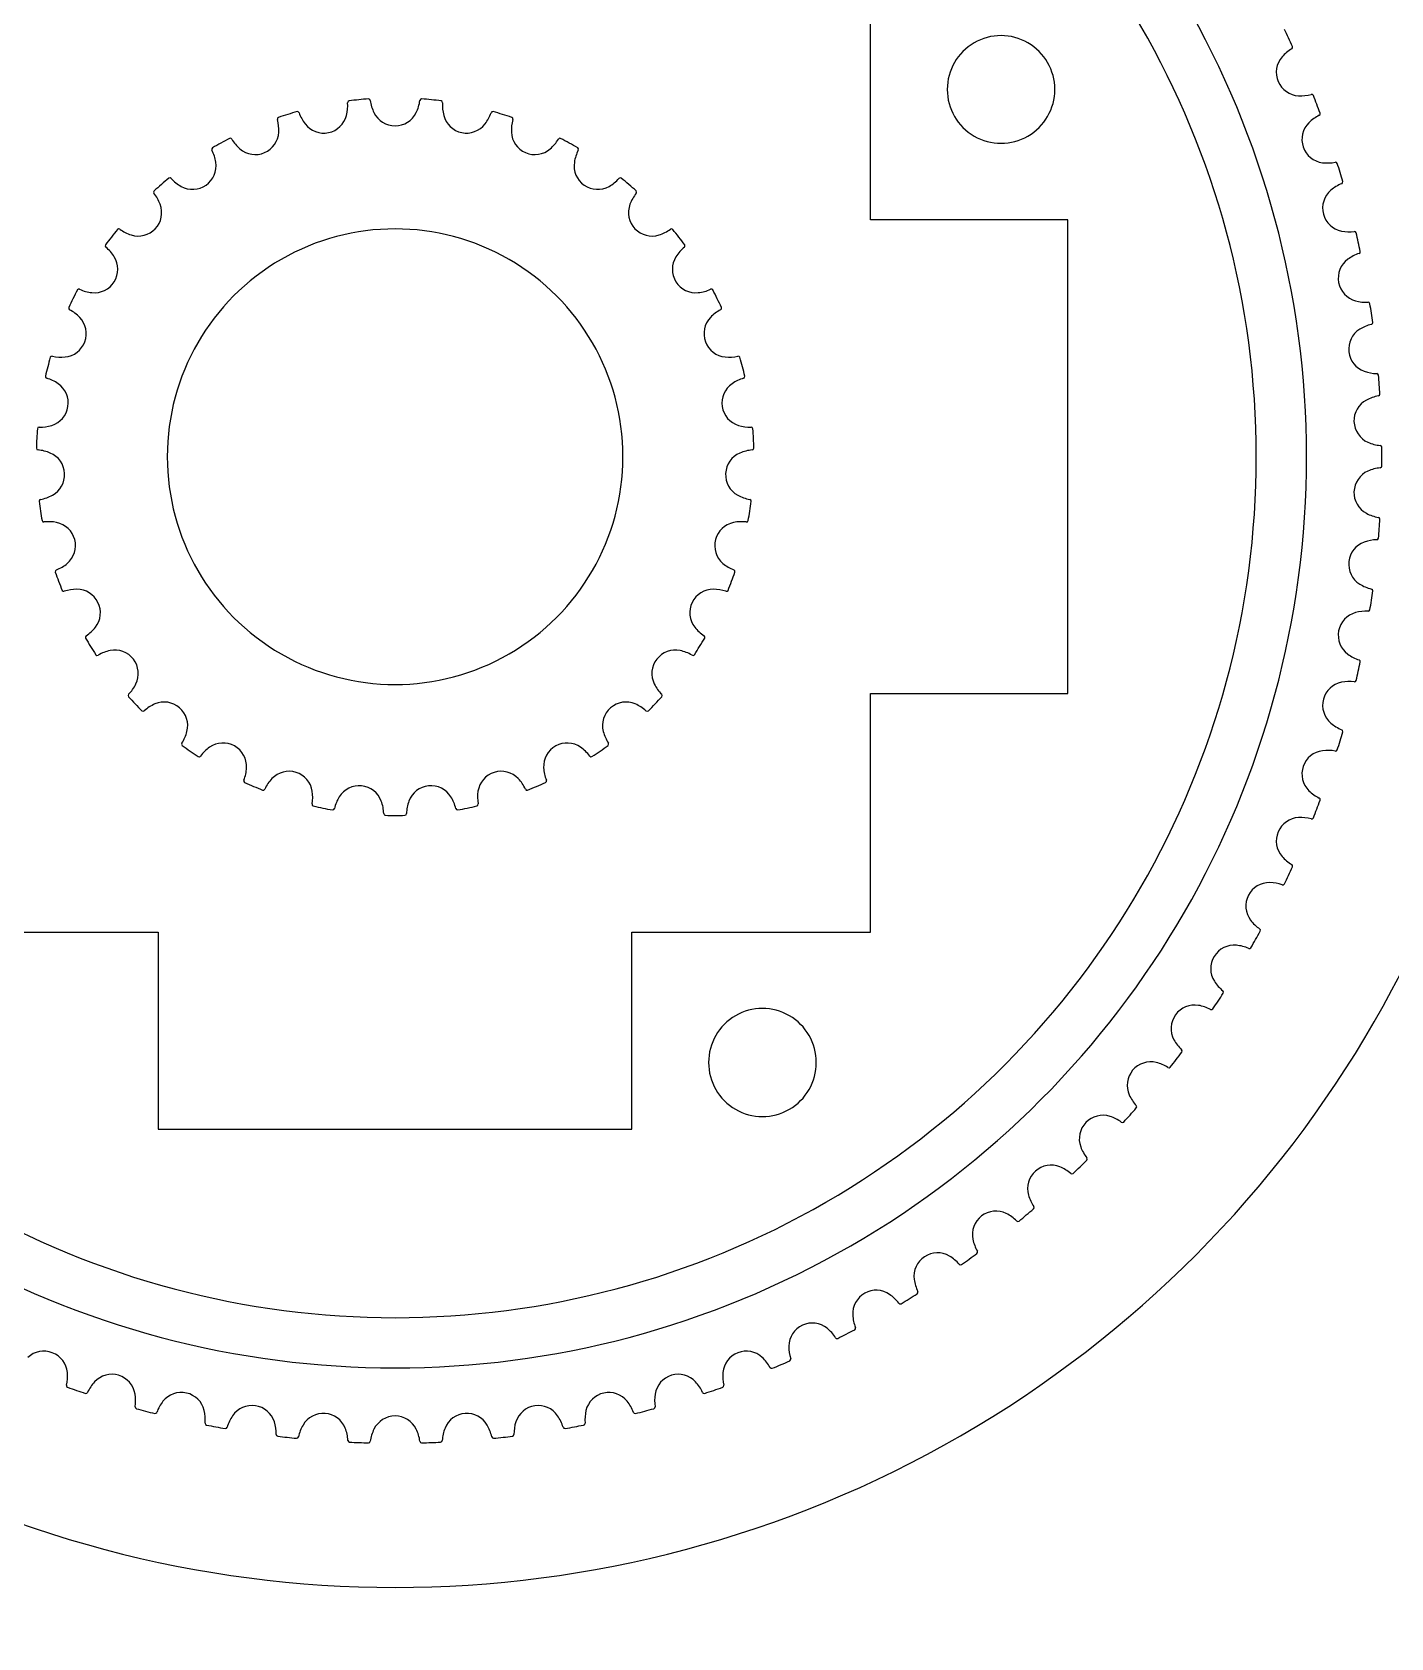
# Model space of a CAD drawing. Extents: x 0 to 508, y 0 to 304.
# Drawn here: x 26.51 to 64.37, y 62.08 to 106.85 of the extents above; entities that cross this region are included whole.
import ezdxf

# ---------------------------------------------------------------- set-up
doc = ezdxf.new("R2010")
doc.units = 0
doc.layers.get('0').update_dxf_attribs({"linetype": 'CONTINUOUS'})

msp = doc.modelspace()

# ---------------------------------------------------------------- linework, layer by layer
at = {"color": 7}
for points in [[(23.370778, 108.260264), (23.370778, 101.610263), (17.870779, 101.610263), (17.870779, 88.410264), (23.370778, 88.410264), (23.370778, 81.760264), (30.020763, 81.760264), (30.020763, 76.260259), (43.220772, 76.260259), (43.220772, 81.760264), (49.870757, 81.760264), (49.870757, 88.410264), (55.370756, 88.410264), (55.370756, 101.610263), (49.870757, 101.610263), (49.870757, 108.260264), (43.220772, 108.260264), (43.220772, 113.760269), (30.020763, 113.760269), (30.020763, 108.260264)], [(55.00751, 105.247003)], [(42.970767, 95.010264)], [(60.620778, 95.010264)], [(62.020767, 95.010264)], [(48.357499, 78.123523)]]:
    msp.add_lwpolyline(points, close=True, dxfattribs=at)
for points in [[(68.120763, 95.010264), (68.127288, 106.268477), (62.124851, 116.674288), (52.376038, 122.305279)], [(62.020767, 95.010264), (62.020767, 104.08481), (57.179555, 112.470036), (49.320767, 117.007309)], [(60.620778, 95.010264), (60.620778, 103.584641), (56.046402, 111.507693), (48.620773, 115.794882)], [(52.757507, 106.546044), (52.293404, 106.278094), (52.007505, 105.782903), (52.007505, 105.247003)], [(54.257509, 106.546044), (53.793407, 106.813993), (53.221609, 106.813993), (52.757507, 106.546044)], [(55.00751, 105.247003), (55.00751, 105.782903), (54.721611, 106.278094), (54.257509, 106.546044)], [(61.631645, 106.442962), (61.558382, 106.603224), (61.483581, 106.762778), (61.407252, 106.921602)], [(61.339254, 106.154201), (61.174973, 105.965135), (61.132896, 105.698936), (61.230855, 105.468418)], [(61.611007, 106.380336), (61.508823, 106.320102), (61.417053, 106.243738), (61.339254, 106.154201)], [(61.611007, 106.380336), (61.632627, 106.393075), (61.641456, 106.419866), (61.631645, 106.442962)], [(52.007505, 105.247003), (52.007505, 104.711104), (52.293404, 104.215913), (52.757506, 103.947963)], [(54.257509, 103.947963), (54.721611, 104.215913), (55.00751, 104.711104), (55.00751, 105.247003)], [(61.230855, 105.468418), (61.328814, 105.237901), (61.549655, 105.083429), (61.799788, 105.070468)], [(35.266921, 104.523008), (35.296367, 104.637908), (35.307035, 104.756814), (35.298512, 104.875121)], [(35.338332, 104.927688), (35.313747, 104.922643), (35.296711, 104.900154), (35.298512, 104.875121)], [(35.880596, 104.982833), (35.699374, 104.969382), (35.518552, 104.950993), (35.338332, 104.927688)], [(35.930152, 104.939354), (35.92688, 104.964227), (35.905683, 104.982825), (35.880596, 104.982833)], [(35.930152, 104.939354), (35.945632, 104.821751), (35.980031, 104.707427), (36.032017, 104.600809)], [(37.209518, 104.600809), (37.261504, 104.707427), (37.295903, 104.821751), (37.311383, 104.939354)], [(37.360939, 104.982833), (37.335852, 104.982825), (37.314655, 104.964227), (37.311383, 104.939354)], [(37.903203, 104.927688), (37.722983, 104.950993), (37.542161, 104.969382), (37.360939, 104.982833)], [(37.943023, 104.875121), (37.944824, 104.900154), (37.927788, 104.922643), (37.903203, 104.927688)], [(37.943023, 104.875121), (37.9345, 104.756814), (37.945168, 104.637908), (37.974614, 104.523008)], [(61.799787, 105.070468), (61.918247, 105.064329), (62.036919, 105.077391), (62.151207, 105.109148)], [(62.210606, 105.080528), (62.200792, 105.10362), (62.175383, 105.115863), (62.151207, 105.109148)], [(62.399439, 104.586789), (62.338078, 104.751969), (62.275131, 104.916557), (62.210606, 105.080528)], [(33.368218, 104.466525), (33.345157, 104.456632), (33.333, 104.431177), (33.339802, 104.407023)], [(33.379728, 104.055754), (33.385445, 104.17423), (33.371962, 104.292852), (33.339802, 104.407023)], [(33.888283, 104.629696), (33.713478, 104.580041), (33.540058, 104.525631), (33.368218, 104.466525)], [(33.945592, 104.597089), (33.937377, 104.620798), (33.912862, 104.634747), (33.888283, 104.629696)], [(33.945592, 104.597089), (33.98442, 104.485009), (34.04112, 104.379947), (34.113496, 104.285973)], [(34.764282, 104.044045), (35.009624, 104.094464), (35.204732, 104.280382), (35.266921, 104.523008)], [(36.032017, 104.600809), (36.141778, 104.375683), (36.37031, 104.232859), (36.620767, 104.232859)], [(36.620767, 104.232859), (36.871225, 104.232859), (37.099757, 104.375683), (37.209518, 104.600809)], [(37.974614, 104.523008), (38.036803, 104.280382), (38.231911, 104.094464), (38.477253, 104.044045)], [(39.128039, 104.285973), (39.200415, 104.379947), (39.257115, 104.485009), (39.295943, 104.597089)], [(39.353252, 104.629696), (39.328673, 104.634747), (39.304158, 104.620798), (39.295943, 104.597089)], [(39.873317, 104.466525), (39.701477, 104.525631), (39.528057, 104.580041), (39.353252, 104.629696)], [(39.901733, 104.407023), (39.869573, 104.292852), (39.85609, 104.17423), (39.861807, 104.055754)], [(39.901733, 104.407023), (39.908535, 104.431177), (39.896378, 104.456632), (39.873317, 104.466525)], [(62.086781, 104.320139), (61.909138, 104.143571), (61.847741, 103.881157), (61.928607, 103.644105)], [(62.374304, 104.525831), (62.268, 104.473217), (62.170905, 104.403756), (62.086781, 104.320139)], [(62.374304, 104.525831), (62.396791, 104.536965), (62.407543, 104.563041), (62.399439, 104.586789)], [(32.007836, 103.88274), (31.846607, 103.798914), (31.687692, 103.710707), (31.531269, 103.618221)], [(32.070543, 103.862336), (32.057722, 103.883908), (32.030896, 103.892635), (32.007836, 103.882735)], [(32.070543, 103.862336), (32.131137, 103.760367), (32.207824, 103.66887), (32.297635, 103.591389)], [(32.983794, 103.485421), (33.213961, 103.584194), (33.36765, 103.805579), (33.379727, 104.055754)], [(34.113496, 104.285973), (34.266326, 104.087535), (34.51894, 103.993626), (34.764282, 104.044045)], [(38.477253, 104.044045), (38.722595, 103.993626), (38.975209, 104.087535), (39.128039, 104.285973)], [(39.861807, 104.055754), (39.873885, 103.805579), (40.027574, 103.584194), (40.257741, 103.485421)], [(40.9439, 103.591389), (41.033711, 103.66887), (41.110398, 103.760367), (41.170992, 103.862336)], [(41.233699, 103.88274), (41.210639, 103.89264), (41.183813, 103.883913), (41.170992, 103.862341)], [(41.710266, 103.61822), (41.553843, 103.710707), (41.394928, 103.798914), (41.233699, 103.88274)], [(52.757506, 103.947963), (53.221609, 103.680013), (53.793407, 103.680013), (54.257509, 103.947963)], [(31.531269, 103.61822), (31.510665, 103.603893), (31.503874, 103.576513), (31.515394, 103.554218)], [(31.625222, 103.218176), (31.606979, 103.335377), (31.569899, 103.448856), (31.51542, 103.554218)], [(32.297635, 103.591389), (32.487281, 103.427781), (32.753626, 103.386648), (32.983794, 103.485421)], [(40.257741, 103.485421), (40.487909, 103.386648), (40.754254, 103.427781), (40.9439, 103.591389)], [(41.726115, 103.554218), (41.671636, 103.448856), (41.634556, 103.335377), (41.616312, 103.218176)], [(41.726115, 103.554218), (41.737635, 103.576513), (41.730843, 103.603893), (41.71024, 103.618221)], [(61.928607, 103.644105), (62.009474, 103.407052), (62.218445, 103.23687), (62.466961, 103.20568)], [(31.352201, 102.579813), (31.557776, 102.722897), (31.663754, 102.970689), (31.625222, 103.218176)], [(41.616312, 103.218176), (41.577781, 102.970689), (41.683759, 102.722897), (41.889334, 102.579813)], [(62.466961, 103.20568), (62.584654, 103.190916), (62.703961, 103.195285), (62.820259, 103.218618)], [(62.877409, 103.185725), (62.869307, 103.209472), (62.84486, 103.223536), (62.820259, 103.218604)], [(63.029703, 102.679519), (62.980561, 102.848738), (62.929794, 103.017481), (62.877409, 103.185725)], [(30.316249, 102.772543), (30.175192, 102.657978), (30.037284, 102.539588), (29.902679, 102.417507)], [(30.38176, 102.765177), (30.36486, 102.783716), (30.33684, 102.786862), (30.316249, 102.772533)], [(30.38176, 102.765177), (30.461642, 102.677493), (30.555181, 102.603307), (30.658752, 102.545491)], [(30.658752, 102.545491), (30.877452, 102.423405), (31.146626, 102.436728), (31.352201, 102.579813)], [(41.889334, 102.579813), (42.094909, 102.436728), (42.364083, 102.423405), (42.582783, 102.545491)], [(42.582782, 102.545491), (42.686354, 102.603307), (42.779893, 102.677493), (42.859775, 102.765177)], [(42.925286, 102.772543), (42.904695, 102.786872), (42.876675, 102.783726), (42.859775, 102.765188)], [(43.338856, 102.417507), (43.204251, 102.539588), (43.066343, 102.657978), (42.925286, 102.772543)], [(63.000202, 102.620561), (62.890336, 102.575848), (62.788426, 102.513659), (62.698418, 102.436403)], [(63.000202, 102.620561), (63.023434, 102.63003), (63.036053, 102.655248), (63.029703, 102.679519)], [(29.902679, 102.417507), (29.885388, 102.39932), (29.884257, 102.371135), (29.900033, 102.35162)], [(30.07524, 102.044564), (30.033775, 102.155693), (29.974609, 102.259384), (29.900033, 102.35162)], [(43.341502, 102.35162), (43.266926, 102.259384), (43.20776, 102.155693), (43.166295, 102.044564)], [(43.341502, 102.35162), (43.357278, 102.371135), (43.356147, 102.39932), (43.338856, 102.417507)], [(62.698418, 102.436403), (62.508361, 102.27327), (62.427975, 102.016033), (62.491328, 101.773709)], [(29.936311, 101.364316), (30.108871, 101.545852), (30.162799, 101.809902), (30.07524, 102.044563)], [(39.795767, 100.509525), (37.831071, 101.643843), (35.410464, 101.643843), (33.445767, 100.509525)], [(43.166295, 102.044564), (43.078736, 101.809902), (43.132664, 101.545852), (43.305224, 101.364316)], [(62.491328, 101.773709), (62.554681, 101.531385), (62.750679, 101.346406), (62.99626, 101.297166)], [(28.882763, 101.344558), (28.767655, 101.203943), (28.6564, 101.060216), (28.549124, 100.913539)], [(28.948433, 101.350535), (28.928144, 101.365304), (28.900051, 101.362746), (28.882763, 101.344555)], [(28.948433, 101.350535), (29.04433, 101.280725), (29.150886, 101.226884), (29.263975, 101.1911)], [(29.263975, 101.1911), (29.502772, 101.115542), (29.76375, 101.182779), (29.936311, 101.364316)], [(43.305224, 101.364316), (43.477785, 101.182779), (43.738763, 101.115542), (43.97756, 101.1911)], [(43.97756, 101.1911), (44.090649, 101.226884), (44.197205, 101.280725), (44.293102, 101.350535)], [(44.358772, 101.344558), (44.341484, 101.362749), (44.313391, 101.365307), (44.293102, 101.350538)], [(44.692411, 100.913539), (44.585135, 101.060216), (44.47388, 101.203943), (44.358772, 101.344558)], [(62.99626, 101.297166), (63.112552, 101.273853), (63.23185, 101.269502), (63.349531, 101.284281)], [(63.404141, 101.247302), (63.397795, 101.271583), (63.374432, 101.287397), (63.349531, 101.284267)], [(63.519076, 100.731331), (63.482419, 100.903685), (63.444105, 101.075684), (63.404141, 101.247302)], [(28.549124, 100.913539), (28.535829, 100.892265), (28.540355, 100.864433), (28.559707, 100.84847)], [(28.793228, 100.582968), (28.730246, 100.683474), (28.651423, 100.773132), (28.559813, 100.84847)], [(44.681722, 100.84847), (44.590112, 100.773132), (44.511289, 100.683474), (44.448307, 100.582968)], [(44.681722, 100.84847), (44.701074, 100.864433), (44.705601, 100.892265), (44.692305, 100.913539)], [(63.485342, 100.674683), (63.509207, 100.682427), (63.523637, 100.706659), (63.519076, 100.731331)], [(28.794078, 99.888678), (28.926563, 100.101235), (28.926233, 100.370735), (28.793228, 100.582968)], [(33.445767, 100.509525), (31.481071, 99.375207), (30.270767, 97.2789), (30.270767, 95.010264)], [(42.970767, 95.010264), (42.970767, 97.2789), (41.760464, 99.375207), (39.795767, 100.509525)], [(44.448307, 100.582968), (44.315302, 100.370735), (44.314972, 100.101235), (44.447457, 99.888678)], [(63.170911, 100.513047), (62.969452, 100.364222), (62.870503, 100.113538), (62.915998, 99.867236)], [(63.485342, 100.674683), (63.372502, 100.63811), (63.266321, 100.583526), (63.170911, 100.513047)], [(28.170373, 99.583666), (28.419491, 99.557725), (28.661593, 99.67612), (28.794078, 99.888678)], [(44.447457, 99.888678), (44.579942, 99.67612), (44.822044, 99.557725), (45.071162, 99.583666)], [(62.915998, 99.867236), (62.961494, 99.620933), (63.143468, 99.42214), (63.3848, 99.355106)], [(27.766089, 99.657247), (27.681639, 99.496339), (27.601591, 99.333159), (27.526033, 99.167889)], [(27.829192, 99.676318), (27.806351, 99.686689), (27.77936, 99.67853), (27.766089, 99.657241)], [(27.829192, 99.676318), (27.93718, 99.627241), (28.052394, 99.595953), (28.170373, 99.583666)], [(45.071162, 99.583666), (45.189141, 99.595953), (45.304355, 99.627241), (45.412342, 99.676318)], [(45.475446, 99.657247), (45.462175, 99.678535), (45.435184, 99.686695), (45.412342, 99.676323)], [(45.715502, 99.167889), (45.639944, 99.333159), (45.559896, 99.496339), (45.475446, 99.657247)], [(27.526033, 99.167889), (27.517317, 99.14436), (27.52739, 99.118014), (27.549581, 99.106302)], [(27.83168, 98.893225), (27.74975, 98.978996), (27.654487, 99.05095), (27.549581, 99.106302)], [(45.691954, 99.106302), (45.587048, 99.05095), (45.491785, 98.978996), (45.409855, 98.893225)], [(45.691954, 99.106302), (45.714145, 99.118014), (45.724218, 99.14436), (45.715502, 99.167889)], [(63.3848, 99.355106), (63.49909, 99.323359), (63.617762, 99.310307), (63.73622, 99.316455)], [(63.787972, 99.275604), (63.783415, 99.300277), (63.761277, 99.317752), (63.73622, 99.316455)], [(63.86494, 98.752618), (63.84096, 98.927189), (63.815303, 99.101526), (63.787973, 99.275604)], [(27.972277, 98.213318), (28.059261, 98.448194), (28.004686, 98.712112), (27.83168, 98.893225)], [(45.409855, 98.893225), (45.236849, 98.712112), (45.182274, 98.448194), (45.269258, 98.213318)], [(63.501773, 98.560332), (63.289987, 98.426613), (63.173, 98.183824), (63.200391, 97.934859)], [(63.827131, 98.698584), (63.711934, 98.670343), (63.602063, 98.623656), (63.501773, 98.560332)], [(63.827131, 98.698584), (63.851509, 98.704553), (63.867684, 98.72767), (63.86494, 98.752618)], [(27.42274, 97.788995), (27.671981, 97.813733), (27.885293, 97.978441), (27.972277, 98.213318)], [(45.269258, 98.213318), (45.356242, 97.978441), (45.569554, 97.813733), (45.818795, 97.788995)], [(27.011895, 97.779687), (26.961574, 97.605073), (26.916022, 97.429121), (26.87529, 97.252025)], [(27.069891, 97.811074), (27.045421, 97.81665), (27.02061, 97.803222), (27.011895, 97.779687)], [(27.069891, 97.811074), (27.185548, 97.784742), (27.304703, 97.777291), (27.42274, 97.789008)], [(45.818795, 97.788995), (45.936832, 97.777277), (46.055987, 97.784729), (46.171644, 97.811061)], [(46.22964, 97.779687), (46.220925, 97.803222), (46.196114, 97.81665), (46.171644, 97.811074)], [(46.366245, 97.252025), (46.325513, 97.429121), (46.279961, 97.605073), (46.22964, 97.779687)], [(63.200391, 97.934859), (63.227782, 97.685893), (63.394754, 97.474345), (63.630545, 97.389868)], [(26.87529, 97.252025), (26.871489, 97.227227), (26.886655, 97.203451), (26.910744, 97.196442)], [(27.229964, 97.044513), (27.132445, 97.112035), (27.024646, 97.163341), (26.910744, 97.196442)], [(46.330791, 97.196442), (46.216889, 97.163341), (46.10909, 97.112035), (46.011571, 97.044513)], [(46.330791, 97.196442), (46.35488, 97.203451), (46.370046, 97.227227), (46.366245, 97.252025)], [(63.630545, 97.389868), (63.742213, 97.349863), (63.859617, 97.328182), (63.978208, 97.325667)], [(64.026838, 97.281145), (64.024095, 97.306085), (64.003293, 97.32513), (63.978208, 97.325667)], [(64.065441, 96.753937), (64.054263, 96.929793), (64.041395, 97.105537), (64.026838, 97.281145)], [(27.504546, 96.406818), (27.542473, 96.654399), (27.435889, 96.901931), (27.229964, 97.044513)], [(46.011571, 97.044513), (45.805646, 96.901931), (45.699062, 96.654399), (45.736989, 96.406818)], [(64.023796, 96.702809), (63.906841, 96.683051), (63.793851, 96.644508), (63.689204, 96.588673)], [(64.023796, 96.702809), (64.048541, 96.706985), (64.066357, 96.728858), (64.065441, 96.753937)], [(27.051661, 95.880563), (27.290825, 95.954963), (27.46662, 96.159238), (27.504546, 96.406818)], [(45.736989, 96.406818), (45.774915, 96.159238), (45.95071, 95.954963), (46.189874, 95.880563)], [(63.689204, 96.588673), (63.468221, 96.470769), (63.333824, 96.237167), (63.34297, 95.986866)], [(26.651109, 95.788747), (26.636966, 95.607578), (26.627764, 95.426056), (26.623513, 95.244386)], [(26.701591, 95.831165), (26.676504, 95.831697), (26.654908, 95.813551), (26.651109, 95.788747)], [(26.701591, 95.831165), (26.820181, 95.828649), (26.938398, 95.84533), (27.051661, 95.880563)], [(46.189874, 95.880563), (46.303137, 95.84533), (46.421354, 95.828649), (46.539944, 95.831165)], [(46.590426, 95.788747), (46.586627, 95.813551), (46.565031, 95.831697), (46.539944, 95.831165)], [(46.618022, 95.244386), (46.613771, 95.426056), (46.604569, 95.607578), (46.590426, 95.788747)], [(63.34297, 95.986866), (63.352115, 95.736564), (63.503201, 95.513393), (63.732198, 95.41193)], [(63.732198, 95.41193), (63.840641, 95.363883), (63.956142, 95.333692), (64.074225, 95.322525)], [(26.623513, 95.244386), (26.624783, 95.219325), (26.644432, 95.199088), (26.669444, 95.197078)], [(27.012715, 95.112517), (26.903599, 95.159028), (26.787679, 95.187583), (26.669444, 95.197078)], [(27.410039, 94.543145), (27.397354, 94.793293), (27.243125, 95.014305), (27.012715, 95.112517)], [(30.270767, 95.010264), (30.270767, 92.741627), (31.481071, 90.645321), (33.445767, 89.511002)], [(39.795767, 89.511002), (41.760464, 90.645321), (42.970767, 92.741627), (42.970767, 95.010264)], [(46.22882, 95.112517), (45.99841, 95.014305), (45.844181, 94.793293), (45.831496, 94.543145)], [(46.572091, 95.197078), (46.453856, 95.187583), (46.337936, 95.159028), (46.22882, 95.112517)], [(46.572091, 95.197078), (46.597103, 95.199088), (46.616752, 95.219325), (46.618022, 95.244386)], [(48.620773, 74.225645), (56.046402, 78.512834), (60.620778, 86.435886), (60.620778, 95.010264)], [(49.320767, 73.013218), (57.179555, 77.550491), (62.020767, 85.935718), (62.020767, 95.010264)], [(52.376038, 67.715248), (62.124851, 73.346239), (68.127288, 83.75205), (68.120763, 95.010264)], [(64.119495, 95.274572), (64.118579, 95.299653), (64.099212, 95.320168), (64.074225, 95.322525)], [(64.119495, 94.745953), (64.121189, 94.922155), (64.121189, 95.09837), (64.119495, 95.274572)], [(27.072352, 93.9365), (27.291645, 94.057517), (27.422724, 94.292998), (27.410039, 94.543145)], [(45.831496, 94.543145), (45.818811, 94.292998), (45.94989, 94.057517), (46.169183, 93.9365)], [(63.732198, 94.608594), (63.503201, 94.507132), (63.352115, 94.283961), (63.34297, 94.033659)], [(64.074225, 94.698), (63.956142, 94.686833), (63.840641, 94.656641), (63.732198, 94.608594)], [(64.074225, 94.698), (64.099212, 94.700357), (64.118579, 94.720872), (64.119495, 94.745953)], [(63.34297, 94.033659), (63.333824, 93.783358), (63.468221, 93.549756), (63.689204, 93.431852)], [(26.7394, 93.817646), (26.714721, 93.813114), (26.697223, 93.790993), (26.698496, 93.765934)], [(26.698496, 93.765934), (26.721103, 93.585626), (26.748621, 93.405968), (26.781019, 93.22716)], [(26.7394, 93.817646), (26.856066, 93.839054), (26.968502, 93.87919), (27.072352, 93.9365)], [(46.169183, 93.9365), (46.273033, 93.87919), (46.385469, 93.839054), (46.502135, 93.817646)], [(46.460516, 93.22716), (46.492914, 93.405968), (46.520432, 93.585626), (46.543039, 93.765934)], [(46.543039, 93.765934), (46.544312, 93.790993), (46.526814, 93.813114), (46.502135, 93.817646)], [(26.781019, 93.22716), (26.78731, 93.202862), (26.81064, 93.186993), (26.83555, 93.190068)], [(27.188795, 93.176336), (27.072557, 93.199928), (26.953268, 93.204565), (26.83555, 93.190068)], [(27.692611, 92.698609), (27.629827, 92.941082), (27.434261, 93.126521), (27.188795, 93.176336)], [(46.05274, 93.176336), (45.807274, 93.126521), (45.611708, 92.941082), (45.548924, 92.698609)], [(46.405985, 93.190068), (46.288267, 93.204565), (46.168978, 93.199928), (46.05274, 93.176336)], [(46.405985, 93.190068), (46.430895, 93.186993), (46.454225, 93.202862), (46.460516, 93.22716)], [(63.689204, 93.431852), (63.793851, 93.376016), (63.906841, 93.337473), (64.023796, 93.317716)], [(64.065441, 93.266588), (64.066357, 93.291667), (64.048541, 93.31354), (64.023796, 93.317716)], [(64.026838, 92.739379), (64.041395, 92.914988), (64.054263, 93.090732), (64.065441, 93.266588)], [(27.483964, 92.0364), (27.674406, 92.199087), (27.755396, 92.456136), (27.692611, 92.698609)], [(45.548924, 92.698609), (45.486139, 92.456136), (45.567129, 92.199087), (45.757571, 92.0364)], [(63.978208, 92.694858), (63.859617, 92.692343), (63.742214, 92.670664), (63.630545, 92.630659)], [(63.978208, 92.694858), (64.003293, 92.695395), (64.024095, 92.714439), (64.026838, 92.739379)], [(63.630545, 92.630659), (63.394754, 92.546182), (63.227782, 92.334634), (63.200391, 92.085669)], [(27.181731, 91.852954), (27.158468, 91.843547), (27.14578, 91.818356), (27.152071, 91.794065)], [(27.152071, 91.794065), (27.210518, 91.622), (27.273645, 91.45156), (27.34138, 91.282935)], [(27.181731, 91.852954), (27.291707, 91.897406), (27.39377, 91.959355), (27.483964, 92.0364)], [(45.757571, 92.0364), (45.847765, 91.959355), (45.949828, 91.897406), (46.059804, 91.852954)], [(45.900155, 91.282935), (45.96789, 91.45156), (46.031017, 91.622), (46.089464, 91.794065)], [(46.089464, 91.794065), (46.095755, 91.818356), (46.083067, 91.843547), (46.059804, 91.852954)], [(63.200391, 92.085669), (63.173, 91.836703), (63.289987, 91.593915), (63.501773, 91.460196)], [(27.751035, 91.315238), (27.632419, 91.314949), (27.514632, 91.295476), (27.402234, 91.257575)], [(28.3407, 90.948701), (28.230394, 91.173574), (28.001504, 91.315852), (27.751035, 91.315238)], [(45.4905, 91.315238), (45.240031, 91.315852), (45.011141, 91.173574), (44.900835, 90.948701)], [(45.839301, 91.257575), (45.726903, 91.295476), (45.609116, 91.314949), (45.4905, 91.315238)], [(63.501773, 91.460196), (63.602062, 91.396871), (63.711934, 91.350183), (63.827131, 91.32194)], [(63.86494, 91.26791), (63.867683, 91.292856), (63.851508, 91.315971), (63.827131, 91.32194)], [(27.34138, 91.282935), (27.352435, 91.260417), (27.378463, 91.249576), (27.402234, 91.257588)], [(28.269618, 90.258048), (28.423415, 90.455739), (28.451007, 90.723829), (28.3407, 90.948701)], [(44.900835, 90.948701), (44.790528, 90.723829), (44.81812, 90.455739), (44.971917, 90.258048)], [(45.839301, 91.257575), (45.863072, 91.249562), (45.8891, 91.260404), (45.900155, 91.282922)], [(63.787973, 90.744921), (63.815303, 90.919), (63.84096, 91.093338), (63.86494, 91.26791)], [(63.3848, 90.665419), (63.143468, 90.598384), (62.961494, 90.399592), (62.915998, 90.153289)], [(63.73622, 90.704072), (63.617762, 90.710219), (63.49909, 90.697167), (63.3848, 90.665419)], [(63.73622, 90.704072), (63.761276, 90.702775), (63.783414, 90.720249), (63.787972, 90.744921)], [(28.010511, 90.017523), (27.989619, 90.003627), (27.982262, 89.976397), (27.993314, 89.95387)], [(28.010511, 90.017523), (28.109284, 90.083204), (28.196782, 90.164427), (28.269618, 90.258048)], [(44.971917, 90.258048), (45.044753, 90.164427), (45.132251, 90.083204), (45.231024, 90.017523)], [(45.248221, 89.95387), (45.259273, 89.976397), (45.251916, 90.003627), (45.231024, 90.017523)], [(62.915998, 90.153289), (62.870503, 89.906986), (62.969452, 89.656303), (63.170911, 89.507478)], [(27.993314, 89.95387), (28.085198, 89.797091), (28.18134, 89.642846), (28.28163, 89.491307)], [(28.676415, 89.605411), (28.56029, 89.58125), (28.448837, 89.538467), (28.346374, 89.478718)], [(29.327792, 89.365075), (29.174477, 89.56314), (28.921633, 89.656431), (28.676415, 89.605411)], [(44.56512, 89.605411), (44.319902, 89.656431), (44.067058, 89.56314), (43.913743, 89.365075)], [(44.895161, 89.478718), (44.792698, 89.538467), (44.681245, 89.58125), (44.56512, 89.605411)], [(44.959905, 89.491307), (45.060195, 89.642846), (45.156337, 89.797091), (45.248221, 89.95387)], [(28.28163, 89.491307), (28.29699, 89.471451), (28.324691, 89.466063), (28.346374, 89.478713)], [(29.397193, 88.674252), (29.508046, 88.898855), (29.481107, 89.167011), (29.327792, 89.365075)], [(33.445767, 89.511002), (35.410464, 88.376684), (37.831071, 88.376684), (39.795767, 89.511002)], [(43.913743, 89.365075), (43.760428, 89.167011), (43.733489, 88.898855), (43.844342, 88.674252)], [(44.895161, 89.478718), (44.916844, 89.466068), (44.944545, 89.471457), (44.959905, 89.491312)], [(63.170911, 89.507478), (63.266321, 89.436998), (63.372502, 89.382415), (63.485342, 89.345841)], [(63.404141, 88.773222), (63.444105, 88.944842), (63.482419, 89.116841), (63.519076, 89.289197)], [(63.519076, 89.289197), (63.523636, 89.313868), (63.509206, 89.338098), (63.485342, 89.345841)], [(29.191797, 88.386494), (29.275329, 88.470712), (29.34469, 88.567886), (29.397193, 88.674252)], [(43.844342, 88.674252), (43.896845, 88.567886), (43.966206, 88.470712), (44.049738, 88.386494)], [(62.99626, 88.723362), (62.750678, 88.674122), (62.554678, 88.489142), (62.491325, 88.246817)], [(63.349531, 88.736257), (63.23185, 88.751036), (63.112552, 88.746685), (62.99626, 88.723372)], [(63.349531, 88.736257), (63.374432, 88.733128), (63.397795, 88.748942), (63.404141, 88.773222)], [(29.191797, 88.386494), (29.174149, 88.36866), (29.172451, 88.340508), (29.187828, 88.320682)], [(29.187775, 88.320682), (29.309337, 88.185608), (29.434558, 88.053874), (29.563298, 87.925624)], [(30.61343, 88.012553), (30.423389, 88.175701), (30.156948, 88.21619), (29.927021, 88.116862)], [(43.314514, 88.116862), (43.084587, 88.21619), (42.818146, 88.175701), (42.628105, 88.012553)], [(43.678237, 87.925624), (43.806977, 88.053874), (43.932198, 88.185608), (44.05376, 88.320682)], [(44.05376, 88.320682), (44.069137, 88.340508), (44.067439, 88.36866), (44.049791, 88.386494)], [(62.491325, 88.246817), (62.427972, 88.004492), (62.508359, 87.747255), (62.698418, 87.584121)], [(29.563298, 87.925624), (29.582361, 87.909306), (29.610567, 87.909645), (29.629232, 87.926418)], [(29.927021, 88.116862), (29.818134, 88.06982), (29.717573, 88.005476), (29.629232, 87.926323)], [(30.820466, 87.349851), (30.883835, 87.592167), (30.803471, 87.849406), (30.61343, 88.012553)], [(42.628105, 88.012553), (42.438064, 87.849406), (42.3577, 87.592167), (42.421069, 87.349851)], [(43.612303, 87.926323), (43.523962, 88.005476), (43.423401, 88.06982), (43.314514, 88.116862)], [(43.612303, 87.926323), (43.630968, 87.90955), (43.659174, 87.909211), (43.678237, 87.925529)], [(30.67722, 87.026644), (30.742082, 87.125952), (30.790455, 87.235097), (30.820466, 87.349851)], [(42.421069, 87.349851), (42.45108, 87.235097), (42.499453, 87.125952), (42.564315, 87.026644)], [(62.698418, 87.584121), (62.788426, 87.506867), (62.890337, 87.444679), (63.000202, 87.399966)], [(62.877409, 86.8348), (62.929794, 87.003044), (62.980561, 87.171787), (63.029703, 87.341006)], [(63.029703, 87.341006), (63.036054, 87.365277), (63.023435, 87.390497), (63.000202, 87.399966)], [(30.67722, 87.026644), (30.66349, 87.005643), (30.667451, 86.977718), (30.686481, 86.961364)], [(30.686534, 86.961364), (30.832796, 86.853527), (30.981971, 86.749696), (31.133891, 86.649989)], [(31.451682, 86.910529), (31.354494, 86.842531), (31.268943, 86.759261), (31.198344, 86.663945)], [(32.14503, 86.946522), (31.926041, 87.068074), (31.656908, 87.054102), (31.451682, 86.910529)], [(32.481229, 86.339071), (32.494519, 86.58918), (32.364019, 86.824971), (32.14503, 86.946522)], [(41.096505, 86.946522), (40.877516, 86.824971), (40.747016, 86.58918), (40.760306, 86.339071)], [(41.789853, 86.910529), (41.584627, 87.054102), (41.315494, 87.068074), (41.096505, 86.946522)], [(42.043191, 86.663945), (41.972592, 86.759261), (41.887041, 86.842531), (41.789853, 86.910529)], [(42.107644, 86.649989), (42.259564, 86.749696), (42.408739, 86.853527), (42.555001, 86.961364)], [(42.555001, 86.961364), (42.574031, 86.977718), (42.577992, 87.005643), (42.564262, 87.026644)], [(31.133891, 86.649989), (31.155837, 86.637808), (31.183411, 86.643785), (31.198344, 86.663959)], [(42.043191, 86.663945), (42.058124, 86.643772), (42.085698, 86.637795), (42.107644, 86.649975)], [(62.466961, 86.814845), (62.218445, 86.783654), (62.009474, 86.613472), (61.928607, 86.37642)], [(62.820259, 86.80192), (62.703961, 86.825253), (62.584654, 86.829622), (62.466961, 86.814858)], [(62.820259, 86.80192), (62.84486, 86.796988), (62.869307, 86.811053), (62.877409, 86.8348)], [(32.405981, 85.993645), (32.396766, 85.970308), (32.406273, 85.943755), (32.428206, 85.931571)], [(32.405981, 85.993645), (32.449524, 86.103977), (32.474934, 86.220625), (32.481229, 86.339071)], [(33.187958, 86.035801), (33.106446, 85.94963), (33.039408, 85.850844), (32.989441, 85.743267)], [(33.85988, 86.210649), (33.620898, 86.28563), (33.360079, 86.21776), (33.187957, 86.035801)], [(34.311484, 85.683291), (34.274161, 85.930964), (34.098863, 86.135667), (33.85988, 86.210649)], [(39.381655, 86.210649), (39.142672, 86.135667), (38.967374, 85.930964), (38.930051, 85.683291)], [(40.053577, 86.035801), (39.881456, 86.21776), (39.620637, 86.28563), (39.381655, 86.210649)], [(40.252094, 85.743267), (40.202127, 85.850844), (40.135089, 85.94963), (40.053577, 86.035801)], [(40.760306, 86.339071), (40.766601, 86.220625), (40.792011, 86.103977), (40.835554, 85.993645)], [(40.813302, 85.931571), (40.835236, 85.943755), (40.844743, 85.970308), (40.835527, 85.993645)], [(61.928607, 86.37642), (61.847741, 86.139368), (61.909138, 85.876954), (62.086781, 85.700386)], [(32.428233, 85.931571), (32.59321, 85.855384), (32.760233, 85.783708), (32.929116, 85.716623)], [(32.929116, 85.716623), (32.953061, 85.709106), (32.978869, 85.720504), (32.989441, 85.743267)], [(34.307304, 85.329787), (34.327765, 85.446622), (34.329195, 85.565999), (34.311537, 85.683291)], [(35.064753, 85.528486), (35.002263, 85.427671), (34.95649, 85.317413), (34.929207, 85.201982)], [(35.687729, 85.83502), (35.438542, 85.86036), (35.196721, 85.741373), (35.064753, 85.528486)], [(36.236249, 85.409357), (36.149835, 85.644451), (35.936916, 85.809681), (35.687729, 85.83502)], [(37.553806, 85.83502), (37.304619, 85.809681), (37.0917, 85.644451), (37.005286, 85.409357)], [(38.176782, 85.528486), (38.044814, 85.741373), (37.802993, 85.86036), (37.553806, 85.83502)], [(38.312328, 85.201982), (38.285045, 85.317413), (38.239272, 85.427671), (38.176782, 85.528486)], [(38.930051, 85.683291), (38.912393, 85.565999), (38.913823, 85.446622), (38.934284, 85.329787)], [(40.252094, 85.743267), (40.262666, 85.720504), (40.288474, 85.709106), (40.312419, 85.716623)], [(40.312419, 85.716623), (40.481302, 85.783708), (40.648325, 85.855384), (40.813302, 85.931571)], [(62.086781, 85.700386), (62.170905, 85.616768), (62.268, 85.547308), (62.374304, 85.494693)], [(62.399439, 85.433736), (62.407543, 85.457484), (62.396791, 85.48356), (62.374304, 85.494693)], [(34.307304, 85.329787), (34.302977, 85.305075), (34.317633, 85.280982), (34.341567, 85.273462)], [(34.341567, 85.273462), (34.518505, 85.232044), (34.696539, 85.195458), (34.87547, 85.163742)], [(34.87547, 85.163742), (34.900442, 85.161193), (34.923433, 85.177554), (34.929207, 85.201982)], [(36.30332, 85.062248), (36.299824, 85.18081), (36.277174, 85.298027), (36.236249, 85.409357)], [(36.30332, 85.062248), (36.30406, 85.037163), (36.323279, 85.016513), (36.348247, 85.013977)], [(36.893288, 85.013977), (36.918256, 85.016513), (36.937475, 85.037163), (36.938215, 85.062248)], [(37.005286, 85.409357), (36.964361, 85.298027), (36.941711, 85.18081), (36.938215, 85.062248)], [(38.312328, 85.201982), (38.318102, 85.177554), (38.341093, 85.161193), (38.366065, 85.163742)], [(38.366065, 85.163742), (38.544996, 85.195458), (38.72303, 85.232044), (38.899968, 85.273462)], [(38.899968, 85.273462), (38.923902, 85.280982), (38.938558, 85.305075), (38.934231, 85.329787)], [(62.210606, 84.939997), (62.275131, 85.103968), (62.338078, 85.268555), (62.399439, 85.433736)], [(36.348247, 85.013977), (36.529893, 85.009025), (36.711642, 85.009025), (36.893288, 85.013977)], [(61.799787, 84.950057), (61.549655, 84.937095), (61.328814, 84.782624), (61.230855, 84.552106)], [(62.151207, 84.911377), (62.036919, 84.943134), (61.918247, 84.956195), (61.799788, 84.950057)], [(62.151207, 84.911377), (62.175383, 84.904662), (62.200792, 84.916904), (62.210606, 84.939997)], [(61.230855, 84.552106), (61.132896, 84.321589), (61.174973, 84.05539), (61.339254, 83.866323)], [(61.339254, 83.866323), (61.417053, 83.776786), (61.508823, 83.700422), (61.611007, 83.640189)], [(61.407252, 83.098923), (61.483581, 83.257747), (61.558382, 83.417301), (61.631645, 83.577562)], [(61.631645, 83.577562), (61.641456, 83.600659), (61.632627, 83.62745), (61.611007, 83.640189)], [(60.998285, 83.138944), (60.747871, 83.144282), (60.516338, 83.006345), (60.40181, 82.783591)], [(61.345921, 83.074716), (61.234263, 83.114728), (61.116869, 83.136417), (60.998285, 83.138944)], [(61.345921, 83.074716), (61.369543, 83.066254), (61.395779, 83.07661), (61.407252, 83.098926)], [(60.40181, 82.783591), (60.287282, 82.560838), (60.309815, 82.292274), (60.459858, 82.091718)], [(60.459858, 82.091718), (60.530917, 81.996741), (60.61687, 81.913882), (60.714387, 81.846351)], [(60.471659, 81.321402), (60.55937, 81.474231), (60.64561, 81.627899), (60.730368, 81.782386)], [(60.730368, 81.782386), (60.741866, 81.804671), (60.735077, 81.832027), (60.714493, 81.846351)], [(59.445882, 81.080293), (59.315406, 80.866495), (59.318277, 80.597009), (59.453277, 80.386039)], [(60.066687, 81.39117), (59.817334, 81.414763), (59.576358, 81.294091), (59.445882, 81.080293)], [(60.408714, 81.301736), (60.300273, 81.349792), (60.184772, 81.379994), (60.066687, 81.39117)], [(60.408714, 81.301736), (60.431656, 81.291563), (60.458584, 81.299973), (60.471659, 81.321394)], [(59.453277, 80.386039), (59.517211, 80.28613), (59.596882, 80.197218), (59.689206, 80.12275)], [(59.700477, 80.057784), (59.71353, 80.079225), (59.708663, 80.10702), (59.6891, 80.12275)], [(47.609166, 79.427343), (47.144223, 79.696569), (46.570796, 79.696569), (46.105854, 79.427343)], [(59.010021, 79.716059), (58.763052, 79.7578), (58.513902, 79.655044), (58.368162, 79.451339)], [(59.344613, 79.601899), (59.239967, 79.657743), (59.126977, 79.696294), (59.010021, 79.716059)], [(59.408801, 79.616916), (59.507437, 79.762934), (59.604667, 79.909897), (59.700478, 80.057784)], [(46.105854, 79.427343), (45.640911, 79.158117), (45.355465, 78.660785), (45.357521, 78.123523)], [(48.357499, 78.123523), (48.359555, 78.660785), (48.074109, 79.158117), (47.609166, 79.427343)], [(58.368162, 79.451339), (58.222422, 79.247634), (58.205612, 78.978651), (58.324856, 78.758386)], [(59.344613, 79.601899), (59.366749, 79.590097), (59.394204, 79.596525), (59.408801, 79.616927)], [(58.224367, 77.99456), (58.333399, 78.132989), (58.441099, 78.272463), (58.54745, 78.412962)], [(58.324856, 78.758386), (58.381327, 78.654076), (58.454298, 78.559587), (58.540941, 78.478578)], [(58.54745, 78.412962), (58.562027, 78.433394), (58.559197, 78.461467), (58.540835, 78.478578)], [(45.357521, 78.123523), (45.355465, 77.586262), (45.640911, 77.08893), (46.105854, 76.819704)], [(47.609166, 76.819704), (48.074109, 77.08893), (48.359555, 77.586262), (48.357499, 78.123523)], [(57.174425, 77.905389), (57.014204, 77.712865), (56.977804, 77.445826), (57.080653, 77.217445)], [(57.833895, 78.12255), (57.590632, 78.182207), (57.334646, 78.097912), (57.174425, 77.905389)], [(58.159253, 77.984268), (58.058965, 78.047602), (57.949094, 78.094299), (57.833895, 78.12255)], [(58.159253, 77.984268), (58.180467, 77.970879), (58.208317, 77.975281), (58.224367, 77.99456)], [(57.080653, 77.217445), (57.129357, 77.109291), (57.195233, 77.009727), (57.27573, 76.922609)], [(46.105854, 76.819704), (46.570796, 76.550478), (47.144223, 76.550478), (47.609166, 76.819704)], [(56.54458, 76.619142), (56.306322, 76.696396), (56.044867, 76.63101), (55.871021, 76.450697)], [(56.858958, 76.457482), (56.763566, 76.527965), (56.657403, 76.582557), (56.54458, 76.619142)], [(56.924681, 76.462993), (57.04352, 76.593093), (57.161107, 76.724333), (57.277423, 76.856693)], [(57.277423, 76.856693), (57.293217, 76.876213), (57.292085, 76.904418), (57.274777, 76.922609)], [(55.871021, 76.450697), (55.697175, 76.270383), (55.641381, 76.006715), (55.727282, 75.771436)], [(56.858958, 76.457482), (56.879142, 76.44256), (56.90726, 76.444914), (56.924681, 76.462985)], [(55.727283, 75.771436), (55.767963, 75.660016), (55.826397, 75.55591), (55.90032, 75.463149)], [(55.148956, 75.213861), (54.916973, 75.308296), (54.651447, 75.262167), (54.464905, 75.095025)], [(55.450714, 75.029682), (55.360716, 75.106942), (55.258814, 75.169138), (55.148956, 75.213861)], [(55.516648, 75.03038), (55.64467, 75.151459), (55.771526, 75.273766), (55.897198, 75.397283)], [(55.897198, 75.397283), (55.914635, 75.415331), (55.915994, 75.443508), (55.900373, 75.463149)], [(54.464905, 75.095025), (54.278364, 74.927883), (54.203472, 74.668995), (54.271968, 74.428075)], [(55.450714, 75.029682), (55.469777, 75.013363), (55.497983, 75.013703), (55.516648, 75.030476)], [(54.271968, 74.428075), (54.304407, 74.313982), (54.355085, 74.205887), (54.42204, 74.107977)], [(24.620762, 74.225645), (32.046391, 69.938456), (41.195144, 69.938456), (48.620773, 74.225645)], [(53.654484, 73.914201), (53.430011, 74.025326), (53.16182, 73.998707), (52.963571, 73.845626)], [(53.94198, 73.708485), (53.857865, 73.792108), (53.76078, 73.861577), (53.654484, 73.914201)], [(54.007808, 73.704371), (54.144329, 73.815781), (54.279775, 73.9285), (54.414129, 74.042513)], [(54.414129, 74.042513), (54.432828, 74.05925), (54.436224, 74.087256), (54.422066, 74.107977)], [(52.963571, 73.845626), (52.765322, 73.692545), (52.671731, 73.439808), (52.722462, 73.194526)], [(53.94198, 73.708485), (53.959775, 73.690779), (53.987941, 73.689013), (54.007808, 73.704357)], [(23.920767, 73.013218), (31.779555, 68.475945), (41.46198, 68.475945), (49.320767, 73.013218)], [(52.722462, 73.194526), (52.746488, 73.07837), (52.789143, 72.966865), (52.848775, 72.864329)], [(51.375063, 72.709128), (51.166173, 72.570927), (51.054385, 72.325702), (51.087073, 72.077376)], [(52.069127, 72.727098), (51.853366, 72.854303), (51.583952, 72.847328), (51.375063, 72.709128)], [(52.340854, 72.500945), (52.263064, 72.590486), (52.171303, 72.666857), (52.069127, 72.727098)], [(52.40618, 72.492037), (52.550469, 72.593185), (52.693783, 72.695717), (52.836101, 72.79962)], [(52.836101, 72.79962), (52.855974, 72.814946), (52.861407, 72.842629), (52.848801, 72.864329)], [(51.087073, 72.077376), (51.102553, 71.959777), (51.136952, 71.845455), (51.188938, 71.738839)], [(52.340854, 72.500945), (52.357308, 72.482004), (52.385251, 72.47819), (52.40618, 72.492029)], [(49.707817, 71.691638), (49.489392, 71.569053), (49.36, 71.332636), (49.374478, 71.082583)], [(50.401352, 71.658885), (50.195452, 71.801509), (49.926243, 71.814222), (49.707817, 71.691638)], [(50.655855, 71.4135), (50.584806, 71.508481), (50.498862, 71.591346), (50.401352, 71.658885)], [(50.72036, 71.399847), (50.871646, 71.490193), (51.02206, 71.581991), (51.171581, 71.675228)], [(51.171581, 71.675228), (51.192547, 71.68904), (51.200019, 71.716259), (51.189043, 71.738839)], [(50.655855, 71.4135), (50.670885, 71.393408), (50.698479, 71.387568), (50.72036, 71.399847)], [(47.970763, 70.798544), (47.743976, 70.692231), (47.597674, 70.465893), (47.593859, 70.215453)], [(48.66005, 70.715264), (48.465109, 70.872531), (48.19755, 70.904858), (47.970763, 70.798544)], [(49.374478, 71.082583), (49.381335, 70.964166), (49.407299, 70.847638), (49.451366, 70.737513)], [(49.429405, 70.675336), (49.451292, 70.687614), (49.460686, 70.714213), (49.451366, 70.737513)], [(48.895952, 70.451956), (48.832029, 70.55187), (48.752366, 70.640788), (48.66005, 70.715264)], [(48.895952, 70.451956), (48.909473, 70.430815), (48.93657, 70.422971), (48.959294, 70.433621)], [(48.959294, 70.433629), (49.116768, 70.51269), (49.27348, 70.593263), (49.429405, 70.675336)], [(27.068409, 70.034653), (26.83446, 70.124129), (26.569968, 70.072352), (26.387028, 69.901266)], [(27.486875, 69.480615), (27.464793, 69.730115), (27.302357, 69.945176), (27.068409, 70.034653)], [(46.173126, 70.034653), (45.939178, 69.945176), (45.776742, 69.730115), (45.75466, 69.480615)], [(46.854507, 69.901266), (46.671567, 70.072352), (46.407075, 70.124129), (46.173126, 70.034653)], [(47.070566, 69.62144), (47.014104, 69.725754), (46.941142, 69.820249), (46.854507, 69.901266)], [(47.593859, 70.215453), (47.592051, 70.096853), (47.609439, 69.978741), (47.645346, 69.865692)], [(47.618915, 69.805285), (47.641645, 69.815927), (47.652964, 69.84177), (47.645373, 69.865692)], [(27.461051, 69.128029), (27.488648, 69.243391), (27.497404, 69.362457), (27.48698, 69.480615)], [(28.916995, 69.403987), (28.677147, 69.476146), (28.417146, 69.405207), (28.247181, 69.221234)], [(29.374782, 68.88199), (29.334542, 69.129205), (29.156844, 69.331827), (28.916995, 69.403987)], [(44.32454, 69.403987), (44.084691, 69.331827), (43.906993, 69.129205), (43.866752, 68.88199)], [(44.994354, 69.221234), (44.824389, 69.405207), (44.564388, 69.476146), (44.32454, 69.403987)], [(45.75466, 69.480615), (45.744237, 69.362457), (45.752993, 69.243391), (45.78059, 69.128029)], [(47.070566, 69.62144), (47.082506, 69.599367), (47.108958, 69.589565), (47.132399, 69.598527)], [(47.132399, 69.598537), (47.295229, 69.665893), (47.457409, 69.734812), (47.618915, 69.805285)], [(27.461051, 69.128029), (27.455222, 69.103622), (27.468385, 69.078676), (27.491822, 69.069712)], [(27.491822, 69.069712), (27.658038, 69.011216), (27.824813, 68.954319), (27.992123, 68.899029)], [(28.247181, 69.221234), (28.166683, 69.134111), (28.100807, 69.034543), (28.052104, 68.926385)], [(30.806679, 68.90995), (30.562205, 68.964409), (30.308079, 68.874684), (30.151996, 68.678798)], [(43.089539, 68.678798), (42.933456, 68.874684), (42.67933, 68.964409), (42.434856, 68.90995)], [(45.189431, 68.926385), (45.140728, 69.034543), (45.074852, 69.134111), (44.994354, 69.221234)], [(45.249412, 68.899029), (45.416722, 68.954319), (45.583497, 69.011216), (45.749713, 69.069712)], [(45.749713, 69.069712), (45.77315, 69.078676), (45.786313, 69.103622), (45.780484, 69.128029)], [(27.992123, 68.899029), (28.016148, 68.891809), (28.041804, 68.90351), (28.052104, 68.926385)], [(29.374756, 68.528459), (29.370723, 68.50369), (29.385675, 68.479769), (29.409708, 68.472542)], [(29.374756, 68.528459), (29.393826, 68.645531), (29.393835, 68.764916), (29.374783, 68.88199)], [(30.151996, 68.678798), (30.078081, 68.586031), (30.019656, 68.48192), (29.978985, 68.370498)], [(31.301346, 68.422769), (31.243166, 68.666384), (31.051153, 68.855491), (30.806679, 68.90995)], [(32.727385, 68.555192), (32.479582, 68.591661), (32.232679, 68.483618), (32.091313, 68.276854)], [(33.256299, 68.105404), (33.180496, 68.344129), (32.975187, 68.518723), (32.727385, 68.555192)], [(40.51415, 68.555192), (40.266348, 68.518723), (40.061039, 68.344129), (39.985236, 68.105404)], [(41.150222, 68.276854), (41.008856, 68.483618), (40.761953, 68.591661), (40.51415, 68.555192)], [(42.434856, 68.90995), (42.190382, 68.855491), (41.998369, 68.666384), (41.940189, 68.422769)], [(43.26255, 68.370498), (43.221879, 68.48192), (43.163454, 68.586031), (43.089539, 68.678798)], [(43.831827, 68.472542), (43.85586, 68.479769), (43.870812, 68.50369), (43.866779, 68.528459)], [(43.866752, 68.88199), (43.8477, 68.764916), (43.847709, 68.645531), (43.866779, 68.528459)], [(45.189431, 68.926385), (45.199731, 68.90351), (45.225387, 68.891809), (45.249412, 68.899029)], [(29.409708, 68.472542), (29.579755, 68.426336), (29.750243, 68.381766), (29.921147, 68.338838)], [(29.921147, 68.338838), (29.945639, 68.333383), (29.970381, 68.346926), (29.978985, 68.370498)], [(31.327143, 68.07018), (31.337654, 68.188324), (31.328987, 68.307391), (31.301478, 68.422769)], [(31.327143, 68.07018), (31.324928, 68.045189), (31.341576, 68.022426), (31.366063, 68.016964)], [(32.091313, 68.276854), (32.024366, 68.178938), (31.973696, 68.07084), (31.941267, 67.956745)], [(33.307761, 67.75564), (33.309577, 67.87424), (33.292199, 67.992353), (33.256299, 68.105404)], [(34.668861, 68.341553), (34.419064, 68.359835), (34.18071, 68.234065), (34.054812, 68.017541)], [(35.229191, 67.931588), (35.13616, 68.164136), (34.918659, 68.32327), (34.668861, 68.341553)], [(36.620767, 68.270199), (36.37031, 68.270199), (36.141778, 68.127374), (36.032017, 67.902249)], [(37.209518, 67.902249), (37.099757, 68.127374), (36.871225, 68.270199), (36.620767, 68.270199)], [(38.572674, 68.341553), (38.322876, 68.32327), (38.105375, 68.164136), (38.012344, 67.931588)], [(39.186723, 68.017541), (39.060825, 68.234065), (38.822471, 68.359835), (38.572674, 68.341553)], [(39.985236, 68.105404), (39.949336, 67.992353), (39.931958, 67.87424), (39.933774, 67.75564)], [(41.300268, 67.956745), (41.267839, 68.07084), (41.217169, 68.178938), (41.150222, 68.276854)], [(41.875472, 68.016964), (41.899959, 68.022426), (41.916607, 68.045189), (41.914392, 68.07018)], [(41.940189, 68.422769), (41.91268, 68.307391), (41.904014, 68.188324), (41.914524, 68.07018)], [(43.26255, 68.370498), (43.271154, 68.346926), (43.295896, 68.333383), (43.320388, 68.338838)], [(43.320388, 68.338838), (43.491292, 68.381766), (43.66178, 68.426336), (43.831827, 68.472542)], [(20.865497, 67.715248), (30.614309, 62.084257), (42.627226, 62.084257), (52.376038, 67.715248)], [(31.366063, 68.016964), (31.539027, 67.983294), (31.712311, 67.951286), (31.88589, 67.920947)], [(31.88589, 67.920947), (31.910717, 67.917292), (31.934407, 67.932606), (31.941267, 67.956745)], [(33.307761, 67.75564), (33.307375, 67.730553), (33.325642, 67.709065), (33.350465, 67.705407)], [(33.350465, 67.705407), (33.525429, 67.684451), (33.700592, 67.665178), (33.875927, 67.64759)], [(33.875927, 67.64759), (33.900948, 67.645766), (33.923446, 67.662766), (33.928526, 67.687333)], [(34.054812, 68.017541), (33.995189, 67.915), (33.952543, 67.803491), (33.928526, 67.687333)], [(35.306053, 67.586513), (35.299205, 67.70493), (35.273249, 67.82146), (35.229191, 67.931588)], [(36.032017, 67.902249), (35.980031, 67.795631), (35.945632, 67.681306), (35.930152, 67.563704)], [(37.311383, 67.563704), (37.295903, 67.681306), (37.261504, 67.795631), (37.209518, 67.902249)], [(38.012344, 67.931588), (37.968286, 67.82146), (37.94233, 67.70493), (37.935482, 67.586513)], [(39.313009, 67.687333), (39.288992, 67.803491), (39.246346, 67.915), (39.186723, 68.017541)], [(39.313009, 67.687333), (39.318089, 67.662766), (39.340587, 67.645766), (39.365608, 67.64759)], [(39.365608, 67.64759), (39.540943, 67.665178), (39.716106, 67.684451), (39.89107, 67.705407)], [(39.89107, 67.705407), (39.915893, 67.709065), (39.93416, 67.730553), (39.933774, 67.75564)], [(41.300268, 67.956745), (41.307128, 67.932606), (41.330818, 67.917292), (41.355645, 67.920947)], [(41.355645, 67.920947), (41.529224, 67.951286), (41.702508, 67.983294), (41.875472, 68.016964)], [(35.306053, 67.586513), (35.307501, 67.561458), (35.327298, 67.541359), (35.352329, 67.539531)], [(35.352329, 67.539531), (35.528352, 67.531401), (35.704449, 67.524962), (35.880596, 67.520217)], [(35.880596, 67.520225), (35.905683, 67.520233), (35.92688, 67.538831), (35.930152, 67.563704)], [(37.311383, 67.563704), (37.314655, 67.538831), (37.335852, 67.520233), (37.360939, 67.520225)], [(37.360939, 67.520225), (37.537086, 67.52497), (37.713183, 67.531409), (37.889206, 67.539539)], [(37.889206, 67.539531), (37.914237, 67.541359), (37.934034, 67.561458), (37.935482, 67.586513)]]:
    msp.add_open_spline(points, degree=3, dxfattribs=at)

doc.saveas('drawing.dxf')
